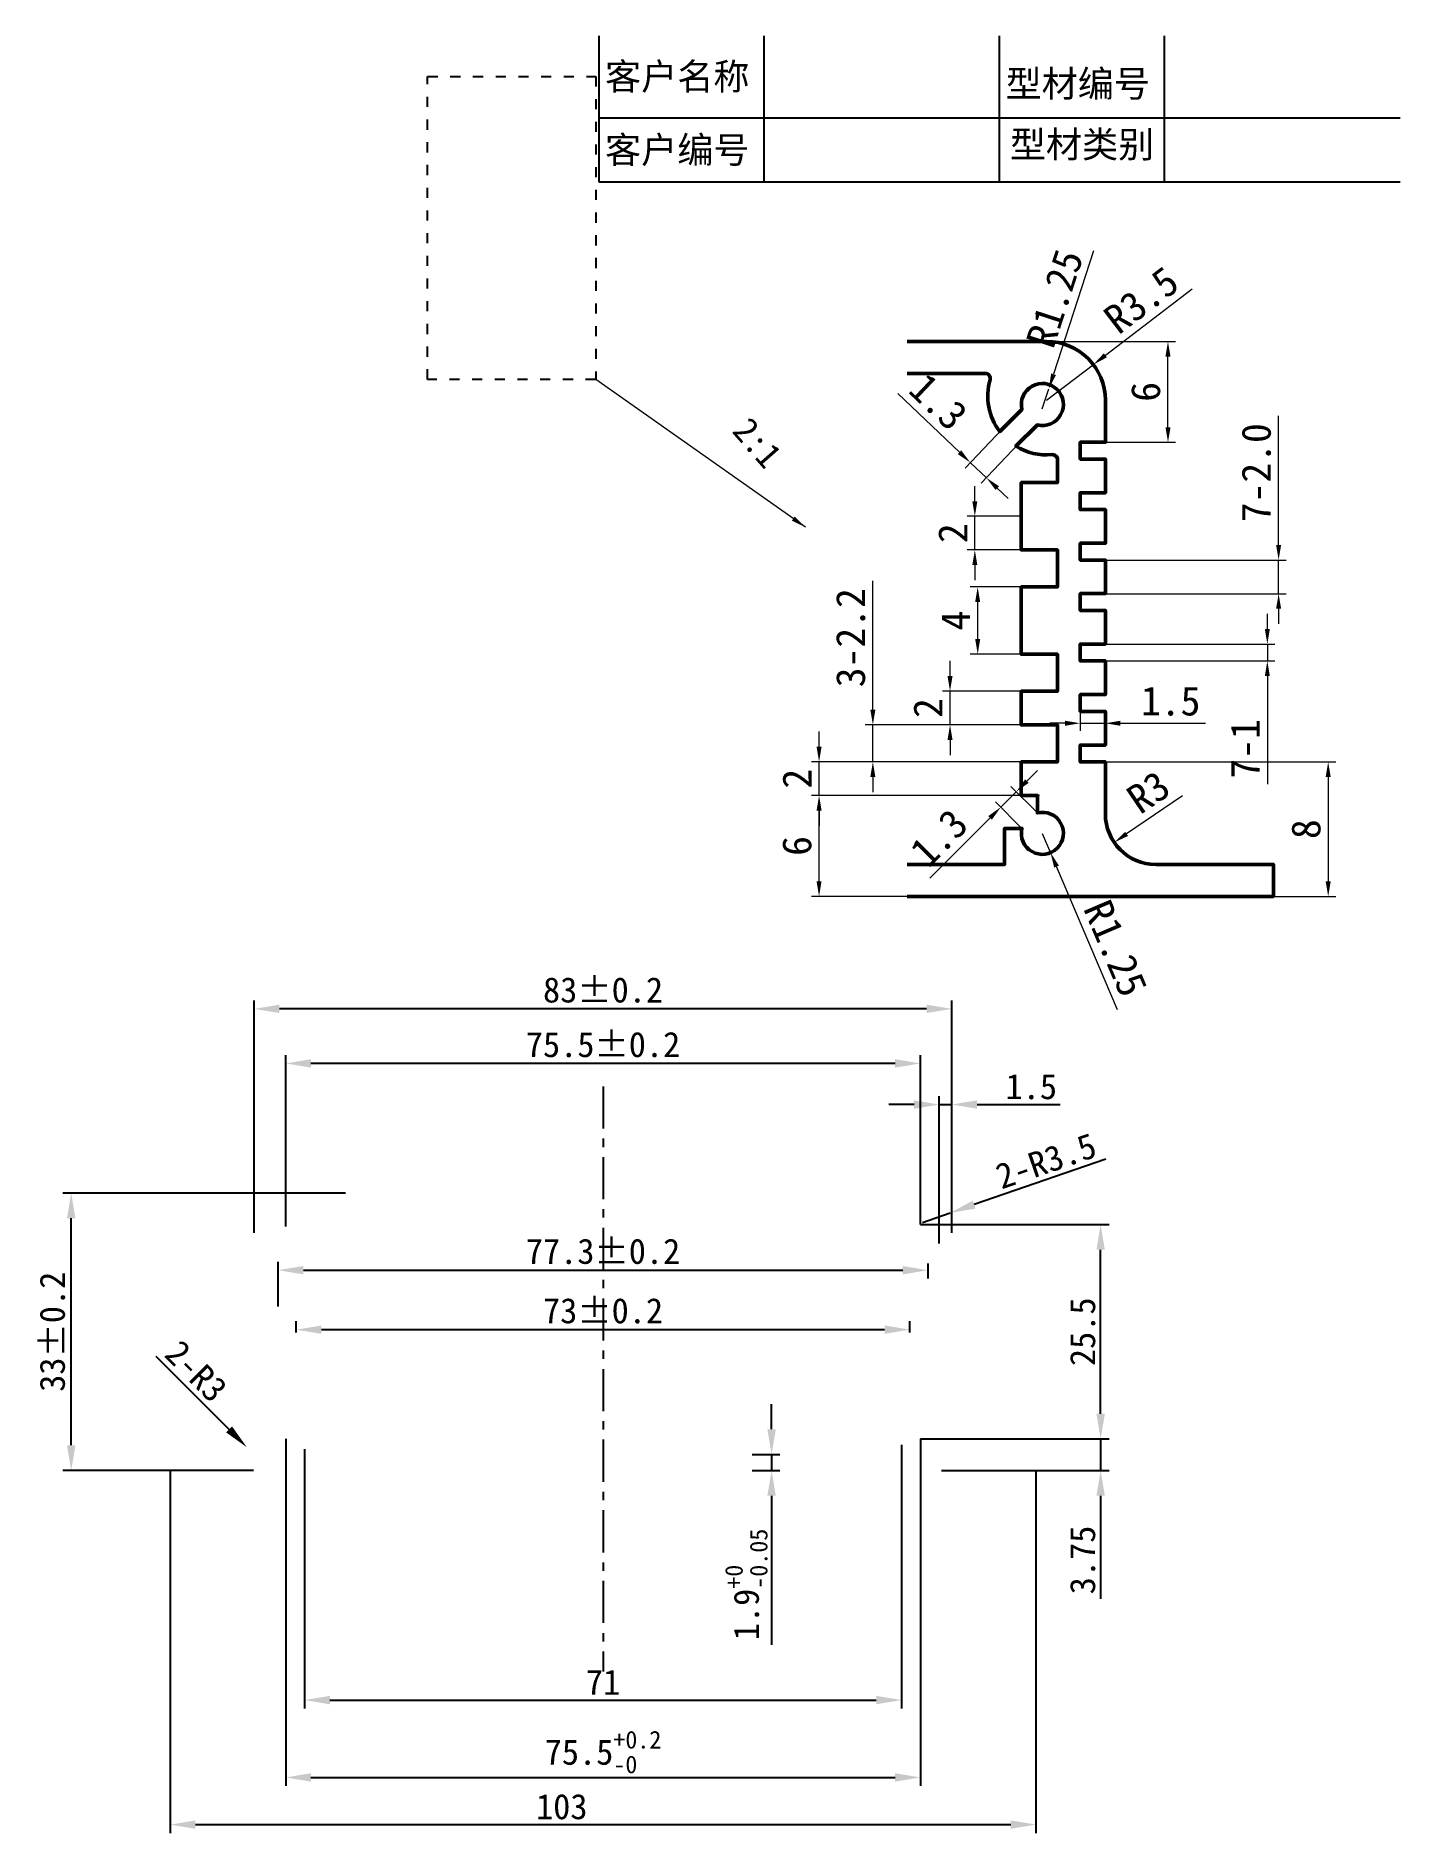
# Model space of a CAD drawing. Header units: millimetres. Extents: x 9762 to 9925, y -11066 to -10852.
import ezdxf

# ---------------------------------------------------------------- set-up
doc = ezdxf.new("R2010")
doc.units = ezdxf.units.MM
doc.linetypes.add('中心线(5-1)', pattern=[13.4, 5, -1.2, 1, -1.2, 5])
doc.linetypes.add('虚线(1.5-1.2)', pattern=[5.4, 1.2, -1.5, 1.2, -1.5])
doc.layers.get('0').update_dxf_attribs({"lineweight": 40})
doc.layers.add('文本', color=7, linetype='Continuous')
doc.styles.add('3', font='SimSun.ttf', dxfattribs={"height": 3})
doc.styles.get("Standard").update_dxf_attribs({"font": 'SimSun.ttf'})
doc.dimstyles.new('0.5', dxfattribs={"dimscale": 0.9, "dimtxt": 3.85, "dimasz": 2, "dimexe": 1, "dimexo": 0, "dimgap": 1, "dimtad": 1, "dimlfac": 0.5, "dimdsep": 46, "dimtxsty": 'Standard', "dimcen": 0, "dimazin": 2, "dimtfac": 1, "dimtmove": 0, "dimatfit": 3, "dimfxl": 0, "dimlwd": 15, "dimlwe": 15, "dimarcsym": 0})
doc.dimstyles.new('1', dxfattribs={"dimscale": 0, "dimtxt": 3.5, "dimasz": 3, "dimexe": 1, "dimexo": 0, "dimtad": 1, "dimdec": 3, "dimdsep": 46, "dimlunit": 6, "dimtxsty": '3', "dimcen": 2, "dimadec": 0, "dimazin": 0, "dimtfac": 1, "dimtdec": 3, "dimtmove": 0, "dimatfit": 3, "dimfxl": 0, "dimtolj": 1, "dimtzin": 0, "dimarcsym": 0})

# ---------------------------------------------------------------- blocks, each defined once
blk = doc.blocks.new('*D71')
at = {"color": 0, "lineweight": -2}
for p, q in [((9867.71, -10993.56), (9890.16, -10993.56)), ((9889.16, -11016.06), (9889.16, -10996.56)), ((9867.71, -11019.06), (9890.16, -11019.06))]:
    blk.add_line(p, q, dxfattribs=at)
at = {"color": 0}
for points in [[(9888.66, -10996.56), (9889.66, -10996.56), (9889.16, -10993.56)], [(9888.66, -11016.06), (9889.66, -11016.06), (9889.16, -11019.06)]]:
    blk.add_solid(points, dxfattribs=at)
at = {"layer": 'Defpoints', "color": 0}
for p in [(9867.71, -10993.56), (9889.16, -10993.56), (9867.71, -11019.06)]:
    blk.add_point(p, dxfattribs=at)
at = {"color": 0, "insert": (9887.03, -11006.31), "char_height": 3, "attachment_point": 5, "rotation": 90, "style": '3'}
blk.add_mtext('\\A1;25.5', dxfattribs=at)
blk = doc.blocks.new('*D90')
at = {"color": 0, "lineweight": 15}
for p, q in [((9872.37, -10901.72), (9865.02, -10894.75)), ((9878.2, -10898.19), (9873.05, -10903.61)), ((9880.09, -10899.98), (9874.94, -10905.4)), ((9875.56, -10904.75), (9873.67, -10902.96)), ((9876.86, -10905.99), (9878.17, -10907.23))]:
    blk.add_line(p, q, dxfattribs=at)
at = {"color": 0}
for points in [[(9872.57, -10901.5), (9872.16, -10901.94), (9873.67, -10902.96)], [(9877.07, -10905.77), (9876.66, -10906.21), (9875.56, -10904.75)]]:
    blk.add_solid(points, dxfattribs=at)
at = {"layer": 'Defpoints', "color": 0}
for p in [(9878.2, -10898.19), (9880.09, -10899.98), (9875.56, -10904.75)]:
    blk.add_point(p, dxfattribs=at)
at = {"color": 0, "lineweight": -3, "insert": (9869.86, -10895.71), "char_height": 3.465, "attachment_point": 5, "rotation": 316.4742}
blk.add_mtext('1.3', dxfattribs=at)
blk = doc.blocks.new('*D75')
at = {"color": 0, "lineweight": 15}
for p, q in [((9880.39, -10940.82), (9881.66, -10939.55)), ((9881.63, -10944.61), (9878.48, -10941.45)), ((9879.79, -10946.45), (9876.64, -10943.29)), ((9879.12, -10942.09), (9877.28, -10943.93)), ((9876, -10945.2), (9868.84, -10952.36))]:
    blk.add_line(p, q, dxfattribs=at)
at = {"color": 0}
for points in [[(9880.18, -10940.61), (9880.6, -10941.03), (9879.12, -10942.09)], [(9875.79, -10944.99), (9876.22, -10945.41), (9877.28, -10943.93)]]:
    blk.add_solid(points, dxfattribs=at)
at = {"layer": 'Defpoints', "color": 0}
for p in [(9879.12, -10942.09), (9881.63, -10944.61), (9879.79, -10946.45)]:
    blk.add_point(p, dxfattribs=at)
at = {"color": 0, "lineweight": -3, "insert": (9869.93, -10947.56), "char_height": 3.465, "attachment_point": 5, "rotation": 45}
blk.add_mtext('1.3', dxfattribs=at)
blk = doc.blocks.new('*D74')
at = {"color": 0, "lineweight": 15}
for p, q in [((9888.32, -10877.76), (9883.55, -10892.45)), ((9882.22, -10896.54), (9883, -10894.16))]:
    blk.add_line(p, q, dxfattribs=at)
at = {"color": 0}
blk.add_solid([(9883.27, -10892.35), (9883.84, -10892.54), (9883, -10894.16)], dxfattribs=at)
at = {"layer": 'Defpoints', "color": 0}
for p in [(9883, -10894.16), (9882.22, -10896.54)]:
    blk.add_point(p, dxfattribs=at)
at = {"color": 0, "lineweight": -3, "insert": (9883.71, -10883.44), "char_height": 3.465, "attachment_point": 5, "rotation": 72.0156}
blk.add_mtext('R1.25', dxfattribs=at)
blk = doc.blocks.new('*D73')
at = {"color": 0, "lineweight": 15}
for p, q in [((9882.22, -10947.04), (9883.2, -10949.34)), ((9891.17, -10968.01), (9883.91, -10950.99))]:
    blk.add_line(p, q, dxfattribs=at)
at = {"color": 0}
blk.add_solid([(9884.19, -10950.87), (9883.63, -10951.11), (9883.2, -10949.34)], dxfattribs=at)
at = {"layer": 'Defpoints', "color": 0}
for p in [(9882.22, -10947.04), (9883.2, -10949.34)]:
    blk.add_point(p, dxfattribs=at)
at = {"color": 0, "lineweight": -3, "insert": (9890.92, -10960.71), "char_height": 3.465, "attachment_point": 5, "rotation": 293.1016}
blk.add_mtext('R1.25', dxfattribs=at)
blk = doc.blocks.new('*D72')
at = {"color": 0, "lineweight": 15}
for p, q in [((9889.72, -10938.54), (9917.13, -10938.54)), ((9916.23, -10940.34), (9916.23, -10952.74)), ((9909.72, -10954.54), (9917.13, -10954.54))]:
    blk.add_line(p, q, dxfattribs=at)
at = {"color": 0}
for points in [[(9915.93, -10940.34), (9916.53, -10940.34), (9916.23, -10938.54)], [(9915.93, -10952.74), (9916.53, -10952.74), (9916.23, -10954.54)]]:
    blk.add_solid(points, dxfattribs=at)
at = {"layer": 'Defpoints', "color": 0}
for p in [(9889.72, -10938.54), (9909.72, -10954.54), (9916.23, -10954.54)]:
    blk.add_point(p, dxfattribs=at)
at = {"color": 0, "lineweight": -3, "insert": (9913.6, -10946.54), "char_height": 3.46, "attachment_point": 5, "rotation": 90}
blk.add_mtext('8', dxfattribs=at)
blk = doc.blocks.new('*D70')
at = {"layer": 'Defpoints', "color": 0}
for p in [(9766.69, -10989.81), (9799.32, -10989.81), (9788.37, -11022.81)]:
    blk.add_point(p, dxfattribs=at)
at = {"layer": '文本', "color": 0, "lineweight": -2}
for p, q in [((9799.32, -10989.81), (9765.69, -10989.81)), ((9766.69, -11019.81), (9766.69, -10992.81)), ((9788.37, -11022.81), (9765.69, -11022.81))]:
    blk.add_line(p, q, dxfattribs=at)
at = {"layer": '文本', "color": 0}
for points in [[(9766.19, -10992.81), (9767.19, -10992.81), (9766.69, -10989.81)], [(9766.19, -11019.81), (9767.19, -11019.81), (9766.69, -11022.81)]]:
    blk.add_solid(points, dxfattribs=at)
at = {"layer": '文本', "color": 0, "lineweight": -3, "insert": (9764.46, -11006.31), "char_height": 3, "attachment_point": 5, "rotation": 90, "style": '3'}
blk.add_mtext('\\A1;33%%p0.2', dxfattribs=at)
blk = doc.blocks.new('*D69')
at = {"layer": 'Defpoints', "color": 0}
for p in [(9889.72, -10914.54), (9910.33, -10914.54), (9889.72, -10918.54)]:
    blk.add_point(p, dxfattribs=at)
at = {"layer": '文本', "color": 0, "lineweight": 15}
for p, q in [((9910.33, -10912.74), (9910.33, -10897.38)), ((9889.72, -10914.54), (9911.23, -10914.54)), ((9910.33, -10918.54), (9910.33, -10914.54)), ((9889.72, -10918.54), (9911.23, -10918.54)), ((9910.33, -10920.34), (9910.33, -10922.14))]:
    blk.add_line(p, q, dxfattribs=at)
at = {"layer": '文本', "color": 0}
for points in [[(9910.03, -10912.74), (9910.63, -10912.74), (9910.33, -10914.54)], [(9910.03, -10920.34), (9910.63, -10920.34), (9910.33, -10918.54)]]:
    blk.add_solid(points, dxfattribs=at)
at = {"layer": '文本', "color": 0, "lineweight": -3, "insert": (9907.69, -10904.16), "char_height": 3.465, "attachment_point": 5, "rotation": 90}
blk.add_mtext('7-2.0', dxfattribs=at)
blk = doc.blocks.new('*D68')
at = {"layer": 'Defpoints', "color": 0}
for p in [(9889.72, -10924.54), (9908.99, -10924.54), (9889.72, -10926.54)]:
    blk.add_point(p, dxfattribs=at)
at = {"layer": '文本', "color": 0, "lineweight": 15}
for p, q in [((9908.99, -10922.74), (9908.99, -10920.94)), ((9889.72, -10924.54), (9909.89, -10924.54)), ((9908.99, -10924.54), (9908.99, -10926.54)), ((9889.72, -10926.54), (9909.89, -10926.54)), ((9908.99, -10928.34), (9908.99, -10941.2))]:
    blk.add_line(p, q, dxfattribs=at)
at = {"layer": '文本', "color": 0}
for points in [[(9908.69, -10922.74), (9909.29, -10922.74), (9908.99, -10924.54)], [(9908.69, -10928.34), (9909.29, -10928.34), (9908.99, -10926.54)]]:
    blk.add_solid(points, dxfattribs=at)
at = {"layer": '文本', "color": 0, "lineweight": -3, "insert": (9906.36, -10937), "char_height": 3.465, "attachment_point": 5, "rotation": 90}
blk.add_mtext('7-1', dxfattribs=at)
blk = doc.blocks.new('*D67')
at = {"layer": 'Defpoints', "color": 0}
for p in [(9874.19, -10909.34), (9879.72, -10909.34), (9879.72, -10913.34)]:
    blk.add_point(p, dxfattribs=at)
at = {"layer": '文本', "color": 0, "lineweight": 15}
for p, q in [((9874.19, -10907.54), (9874.19, -10905.74)), ((9879.72, -10909.34), (9873.29, -10909.34)), ((9874.19, -10913.34), (9874.19, -10909.34)), ((9879.72, -10913.34), (9873.29, -10913.34)), ((9874.19, -10915.14), (9874.19, -10916.94))]:
    blk.add_line(p, q, dxfattribs=at)
at = {"layer": '文本', "color": 0}
for points in [[(9873.89, -10907.54), (9874.49, -10907.54), (9874.19, -10909.34)], [(9873.89, -10915.14), (9874.49, -10915.14), (9874.19, -10913.34)]]:
    blk.add_solid(points, dxfattribs=at)
at = {"layer": '文本', "color": 0, "lineweight": -3, "insert": (9871.56, -10911.34), "char_height": 3.46, "attachment_point": 5, "rotation": 90}
blk.add_mtext('2', dxfattribs=at)
blk = doc.blocks.new('*D66')
at = {"layer": 'Defpoints', "color": 0}
for p in [(9874.53, -10917.74), (9879.72, -10917.74), (9879.72, -10925.74)]:
    blk.add_point(p, dxfattribs=at)
at = {"layer": '文本', "color": 0, "lineweight": 15}
for p, q in [((9879.72, -10917.74), (9873.63, -10917.74)), ((9874.53, -10923.94), (9874.53, -10919.54)), ((9879.72, -10925.74), (9873.63, -10925.74))]:
    blk.add_line(p, q, dxfattribs=at)
at = {"layer": '文本', "color": 0}
for points in [[(9874.23, -10919.54), (9874.83, -10919.54), (9874.53, -10917.74)], [(9874.23, -10923.94), (9874.83, -10923.94), (9874.53, -10925.74)]]:
    blk.add_solid(points, dxfattribs=at)
at = {"layer": '文本', "color": 0, "lineweight": -3, "insert": (9871.9, -10921.74), "char_height": 3.46, "attachment_point": 5, "rotation": 90}
blk.add_mtext('4', dxfattribs=at)
blk = doc.blocks.new('*D65')
at = {"layer": 'Defpoints', "color": 0}
for p in [(9871.24, -10930.14), (9879.72, -10930.14), (9875.37, -10934.14)]:
    blk.add_point(p, dxfattribs=at)
at = {"layer": '文本', "color": 0, "lineweight": 15}
for p, q in [((9871.24, -10928.34), (9871.24, -10926.54)), ((9879.72, -10930.14), (9870.34, -10930.14)), ((9871.24, -10934.14), (9871.24, -10930.14)), ((9875.37, -10934.14), (9870.34, -10934.14)), ((9871.24, -10935.94), (9871.24, -10937.74))]:
    blk.add_line(p, q, dxfattribs=at)
at = {"layer": '文本', "color": 0}
for points in [[(9870.94, -10928.34), (9871.54, -10928.34), (9871.24, -10930.14)], [(9870.94, -10935.94), (9871.54, -10935.94), (9871.24, -10934.14)]]:
    blk.add_solid(points, dxfattribs=at)
at = {"layer": '文本', "color": 0, "lineweight": -3, "insert": (9868.61, -10932.14), "char_height": 3.46, "attachment_point": 5, "rotation": 90}
blk.add_mtext('2', dxfattribs=at)
blk = doc.blocks.new('*D64')
at = {"layer": 'Defpoints', "color": 0}
for p in [(9862.06, -10934.14), (9879.72, -10934.14), (9873.25, -10938.54)]:
    blk.add_point(p, dxfattribs=at)
at = {"layer": '文本', "color": 0, "lineweight": 15}
for p, q in [((9862.06, -10932.34), (9862.06, -10917.01)), ((9879.72, -10934.14), (9861.16, -10934.14)), ((9862.06, -10938.54), (9862.06, -10934.14)), ((9873.25, -10938.54), (9861.16, -10938.54)), ((9862.06, -10940.34), (9862.06, -10942.14))]:
    blk.add_line(p, q, dxfattribs=at)
at = {"layer": '文本', "color": 0}
for points in [[(9861.76, -10932.34), (9862.36, -10932.34), (9862.06, -10934.14)], [(9861.76, -10940.34), (9862.36, -10940.34), (9862.06, -10938.54)]]:
    blk.add_solid(points, dxfattribs=at)
at = {"layer": '文本', "color": 0, "lineweight": -3, "insert": (9859.43, -10923.78), "char_height": 3.465, "attachment_point": 5, "rotation": 90}
blk.add_mtext('3-2.2', dxfattribs=at)
blk = doc.blocks.new('*D63')
at = {"layer": 'Defpoints', "color": 0}
for p in [(9855.66, -10938.54), (9881.06, -10938.54), (9881.06, -10942.54)]:
    blk.add_point(p, dxfattribs=at)
at = {"layer": '文本', "color": 0, "lineweight": 15}
for p, q in [((9855.66, -10936.74), (9855.66, -10934.94)), ((9881.06, -10938.54), (9854.76, -10938.54)), ((9855.66, -10942.54), (9855.66, -10938.54)), ((9881.06, -10942.54), (9854.76, -10942.54)), ((9855.66, -10944.34), (9855.66, -10946.14))]:
    blk.add_line(p, q, dxfattribs=at)
at = {"layer": '文本', "color": 0}
for points in [[(9855.36, -10936.74), (9855.96, -10936.74), (9855.66, -10938.54)], [(9855.36, -10944.34), (9855.96, -10944.34), (9855.66, -10942.54)]]:
    blk.add_solid(points, dxfattribs=at)
at = {"layer": '文本', "color": 0, "lineweight": -3, "insert": (9853.03, -10940.54), "char_height": 3.46, "attachment_point": 5, "rotation": 90}
blk.add_mtext('2', dxfattribs=at)
blk = doc.blocks.new('*D62')
at = {"layer": 'Defpoints', "color": 0}
for p in [(9855.66, -10942.54), (9881.87, -10942.54), (9880.25, -10954.54)]:
    blk.add_point(p, dxfattribs=at)
at = {"layer": '文本', "color": 0, "lineweight": 15}
for p, q in [((9881.87, -10942.54), (9854.76, -10942.54)), ((9855.66, -10952.74), (9855.66, -10944.34)), ((9880.25, -10954.54), (9854.76, -10954.54))]:
    blk.add_line(p, q, dxfattribs=at)
at = {"layer": '文本', "color": 0}
for points in [[(9855.36, -10944.34), (9855.96, -10944.34), (9855.66, -10942.54)], [(9855.36, -10952.74), (9855.96, -10952.74), (9855.66, -10954.54)]]:
    blk.add_solid(points, dxfattribs=at)
at = {"layer": '文本', "color": 0, "lineweight": -3, "insert": (9853.03, -10948.54), "char_height": 3.46, "attachment_point": 5, "rotation": 90}
blk.add_mtext('6', dxfattribs=at)
blk = doc.blocks.new('*D61')
at = {"layer": 'Defpoints', "color": 0}
for p in [(9895.72, -10944.74), (9890.77, -10948.12)]:
    blk.add_point(p, dxfattribs=at)
at = {"layer": '文本', "color": 0, "lineweight": 15}
blk.add_line((9898.9, -10942.57), (9892.25, -10947.1), dxfattribs=at)
at = {"layer": '文本', "color": 0}
blk.add_solid([(9892.08, -10946.86), (9892.42, -10947.35), (9890.77, -10948.12)], dxfattribs=at)
at = {"layer": '文本', "color": 0, "lineweight": -3, "insert": (9894.84, -10942.15), "char_height": 3.465, "attachment_point": 5, "rotation": 34.2857}
blk.add_mtext('R3', dxfattribs=at)
blk = doc.blocks.new('*D60')
at = {"layer": 'Defpoints', "color": 0}
for p in [(9794.46, -11020.27), (9865.46, -11019.76), (9865.46, -11050.11)]:
    blk.add_point(p, dxfattribs=at)
at = {"layer": '文本', "color": 0, "lineweight": -2}
for p, q in [((9794.46, -11020.27), (9794.46, -11051.11)), ((9865.46, -11019.76), (9865.46, -11051.11)), ((9797.46, -11050.11), (9862.46, -11050.11))]:
    blk.add_line(p, q, dxfattribs=at)
at = {"layer": '文本', "color": 0}
for points in [[(9797.46, -11049.61), (9797.46, -11050.61), (9794.46, -11050.11)], [(9862.46, -11049.61), (9862.46, -11050.61), (9865.46, -11050.11)]]:
    blk.add_solid(points, dxfattribs=at)
at = {"layer": '文本', "color": 0, "lineweight": -3, "insert": (9829.96, -11047.98), "char_height": 3, "attachment_point": 5, "style": '3'}
blk.add_mtext('\\A1;71', dxfattribs=at)
blk = doc.blocks.new('*D89')
at = {"layer": 'Defpoints', "color": 0}
for p in [(9788.46, -10967.91), (9871.46, -10984.59), (9788.46, -10994.56)]:
    blk.add_point(p, dxfattribs=at)
at = {"layer": '文本', "color": 0, "lineweight": -2}
for p, q in [((9788.46, -10994.56), (9788.46, -10966.91)), ((9871.46, -10984.59), (9871.46, -10966.91)), ((9868.46, -10967.91), (9791.46, -10967.91))]:
    blk.add_line(p, q, dxfattribs=at)
at = {"layer": '文本', "color": 0}
for points in [[(9791.46, -10967.41), (9791.46, -10968.41), (9788.46, -10967.91)], [(9868.46, -10967.41), (9868.46, -10968.41), (9871.46, -10967.91)]]:
    blk.add_solid(points, dxfattribs=at)
at = {"layer": '文本', "color": 0, "lineweight": -3, "insert": (9829.96, -10965.68), "char_height": 3, "attachment_point": 5, "style": '3'}
blk.add_mtext('\\A1;83%%p0.2', dxfattribs=at)
blk = doc.blocks.new('*D88')
at = {"layer": 'Defpoints', "color": 0}
for p in [(9886.72, -10930.54), (9889.72, -10932.6), (9889.72, -10933.95)]:
    blk.add_point(p, dxfattribs=at)
at = {"layer": '文本', "color": 0, "lineweight": 15}
for p, q in [((9886.72, -10930.54), (9886.72, -10934.85)), ((9889.72, -10932.6), (9889.72, -10934.85)), ((9884.92, -10933.95), (9883.12, -10933.95)), ((9886.72, -10933.95), (9889.72, -10933.95)), ((9891.52, -10933.95), (9901.65, -10933.95))]:
    blk.add_line(p, q, dxfattribs=at)
at = {"layer": '文本', "color": 0}
for points in [[(9884.92, -10933.65), (9884.92, -10934.25), (9886.72, -10933.95)], [(9891.52, -10933.65), (9891.52, -10934.25), (9889.72, -10933.95)]]:
    blk.add_solid(points, dxfattribs=at)
at = {"layer": '文本', "color": 0, "lineweight": -3, "insert": (9897.49, -10931.32), "char_height": 3.465, "attachment_point": 5}
blk.add_mtext('1.5', dxfattribs=at)
blk = doc.blocks.new('*D87')
at = {"layer": 'Defpoints', "color": 0}
for p in [(9879.11, -10888.54), (9897.17, -10888.54), (9888.22, -10900.54)]:
    blk.add_point(p, dxfattribs=at)
at = {"layer": '文本', "color": 0, "lineweight": 15}
for p, q in [((9879.11, -10888.54), (9898.07, -10888.54)), ((9897.17, -10898.74), (9897.17, -10890.34)), ((9888.22, -10900.54), (9898.07, -10900.54))]:
    blk.add_line(p, q, dxfattribs=at)
at = {"layer": '文本', "color": 0}
for points in [[(9896.87, -10890.34), (9897.47, -10890.34), (9897.17, -10888.54)], [(9896.87, -10898.74), (9897.47, -10898.74), (9897.17, -10900.54)]]:
    blk.add_solid(points, dxfattribs=at)
at = {"layer": '文本', "color": 0, "lineweight": -3, "insert": (9894.53, -10894.54), "char_height": 3.46, "attachment_point": 5, "rotation": 90}
blk.add_mtext('6', dxfattribs=at)
blk = doc.blocks.new('*D86')
at = {"layer": 'Defpoints', "color": 0}
for p in [(9888.29, -10891.29), (9882.72, -10895.54)]:
    blk.add_point(p, dxfattribs=at)
at = {"layer": '文本', "color": 0, "lineweight": 15}
for p, q in [((9900.04, -10882.34), (9889.72, -10890.2)), ((9882.72, -10895.54), (9888.29, -10891.29))]:
    blk.add_line(p, q, dxfattribs=at)
at = {"layer": '文本', "color": 0}
blk.add_solid([(9889.54, -10889.96), (9889.9, -10890.44), (9888.29, -10891.29)], dxfattribs=at)
at = {"layer": '文本', "color": 0, "lineweight": -3, "insert": (9894, -10883.63), "char_height": 3.465, "attachment_point": 5, "rotation": 37.3118}
blk.add_mtext('R3.5', dxfattribs=at)
blk = doc.blocks.new('*D85')
at = {"layer": 'Defpoints', "color": 0}
for p in [(9785.46, -11017.91), (9787.58, -11020.04)]:
    blk.add_point(p, dxfattribs=at)
at = {"layer": '文本', "color": 0, "lineweight": -2}
blk.add_line((9776.76, -11009.22), (9785.46, -11017.91), dxfattribs=at)
at = {"layer": '文本', "color": 0}
blk.add_solid([(9785.82, -11017.56), (9785.11, -11018.27), (9787.58, -11020.04)], dxfattribs=at)
at = {"layer": '文本', "color": 0, "lineweight": -3, "insert": (9781.56, -11011), "char_height": 3, "attachment_point": 5, "rotation": 315, "style": '3'}
blk.add_mtext('\\A1;2-R3', dxfattribs=at)
blk = doc.blocks.new('*D84')
at = {"layer": 'Defpoints', "color": 0}
for p in [(9792.21, -11019.06), (9867.71, -11019.06), (9867.71, -11059.31)]:
    blk.add_point(p, dxfattribs=at)
at = {"layer": '文本', "color": 0, "lineweight": -2}
for p, q in [((9792.21, -11019.06), (9792.21, -11060.31)), ((9867.71, -11019.06), (9867.71, -11060.31)), ((9795.21, -11059.31), (9864.71, -11059.31))]:
    blk.add_line(p, q, dxfattribs=at)
at = {"layer": '文本', "color": 0}
for points in [[(9795.21, -11058.81), (9795.21, -11059.81), (9792.21, -11059.31)], [(9864.71, -11058.81), (9864.71, -11059.81), (9867.71, -11059.31)]]:
    blk.add_solid(points, dxfattribs=at)
at = {"layer": '文本', "color": 0, "lineweight": -3, "insert": (9829.96, -11056.29), "char_height": 3, "attachment_point": 5, "style": '3'}
blk.add_mtext('\\A1;\\A1;75.5{\\H0.7x;\\S+0.2^ -0;}', dxfattribs=at)
blk = doc.blocks.new('*D83')
at = {"layer": 'Defpoints', "color": 0}
for p in [(9871.27, -10992.17), (9867.96, -10993.31)]:
    blk.add_point(p, dxfattribs=at)
at = {"layer": '文本', "color": 0, "lineweight": -2}
for p, q in [((9889.77, -10985.79), (9874.11, -10991.19)), ((9867.96, -10993.31), (9871.27, -10992.17))]:
    blk.add_line(p, q, dxfattribs=at)
at = {"layer": '文本', "color": 0}
blk.add_solid([(9873.94, -10990.72), (9874.27, -10991.67), (9871.27, -10992.17)], dxfattribs=at)
at = {"layer": '文本', "color": 0, "lineweight": -3, "insert": (9882.66, -10986), "char_height": 3, "attachment_point": 5, "rotation": 19.0299, "style": '3'}
blk.add_mtext('\\A1;2-R3.5', dxfattribs=at)
blk = doc.blocks.new('*D82')
at = {"layer": 'Defpoints', "color": 0}
for p in [(9871.46, -10979.29), (9871.46, -10994.56), (9869.96, -10995.81)]:
    blk.add_point(p, dxfattribs=at)
at = {"layer": '文本', "color": 0, "lineweight": -2}
for p, q in [((9866.96, -10979.29), (9863.96, -10979.29)), ((9869.96, -10995.81), (9869.96, -10978.29)), ((9869.96, -10979.29), (9871.46, -10979.29)), ((9871.46, -10994.56), (9871.46, -10978.29)), ((9874.46, -10979.29), (9884.36, -10979.29))]:
    blk.add_line(p, q, dxfattribs=at)
at = {"layer": '文本', "color": 0}
for points in [[(9866.96, -10978.79), (9866.96, -10979.79), (9869.96, -10979.29)], [(9874.46, -10978.79), (9874.46, -10979.79), (9871.46, -10979.29)]]:
    blk.add_solid(points, dxfattribs=at)
at = {"layer": '文本', "color": 0, "lineweight": -3, "insert": (9880.91, -10977.17), "char_height": 3, "attachment_point": 5, "style": '3'}
blk.add_mtext('\\A1;1.5', dxfattribs=at)
blk = doc.blocks.new('*D81')
at = {"layer": 'Defpoints', "color": 0}
for p in [(9868.61, -10998.21), (9868.61, -10998.99), (9791.31, -11003.31)]:
    blk.add_point(p, dxfattribs=at)
at = {"layer": '文本', "color": 0, "lineweight": -2}
for p, q in [((9791.31, -11003.31), (9791.31, -10997.99)), ((9794.31, -10998.99), (9865.61, -10998.99)), ((9868.61, -10998.21), (9868.61, -10999.99))]:
    blk.add_line(p, q, dxfattribs=at)
at = {"layer": '文本', "color": 0}
for points in [[(9794.31, -10998.49), (9794.31, -10999.49), (9791.31, -10998.99)], [(9865.61, -10998.49), (9865.61, -10999.49), (9868.61, -10998.99)]]:
    blk.add_solid(points, dxfattribs=at)
at = {"layer": '文本', "color": 0, "lineweight": -3, "insert": (9829.96, -10996.76), "char_height": 3, "attachment_point": 5, "style": '3'}
blk.add_mtext('\\A1;77.3%%p0.2', dxfattribs=at)
blk = doc.blocks.new('*D80')
at = {"layer": 'Defpoints', "color": 0}
for p in [(9847.71, -11020.91), (9847.71, -11022.81), (9850.01, -11022.81)]:
    blk.add_point(p, dxfattribs=at)
at = {"layer": '文本', "color": 0, "lineweight": -2}
for p, q in [((9850.01, -11017.91), (9850.01, -11014.91)), ((9847.71, -11020.91), (9851.01, -11020.91)), ((9850.01, -11020.91), (9850.01, -11022.81)), ((9847.71, -11022.81), (9851.01, -11022.81)), ((9850.01, -11025.81), (9850.01, -11043.53))]:
    blk.add_line(p, q, dxfattribs=at)
at = {"layer": '文本', "color": 0}
for points in [[(9849.51, -11017.91), (9850.51, -11017.91), (9850.01, -11020.91)], [(9849.51, -11025.81), (9850.51, -11025.81), (9850.01, -11022.81)]]:
    blk.add_solid(points, dxfattribs=at)
at = {"layer": '文本', "color": 0, "lineweight": -3, "insert": (9847, -11036.36), "char_height": 3, "attachment_point": 5, "rotation": 90, "style": '3'}
blk.add_mtext('\\A1;\\A1;1.9{\\H0.7x;\\S+0^ -0.05;}', dxfattribs=at)
blk = doc.blocks.new('*D79')
at = {"layer": 'Defpoints', "color": 0}
for p in [(9867.71, -11019.06), (9870.24, -11022.81), (9889.16, -11022.81)]:
    blk.add_point(p, dxfattribs=at)
at = {"layer": '文本', "color": 0, "lineweight": -2}
for p, q in [((9889.16, -11016.06), (9889.16, -11013.06)), ((9867.71, -11019.06), (9890.16, -11019.06)), ((9889.16, -11019.06), (9889.16, -11022.81)), ((9870.24, -11022.81), (9890.16, -11022.81)), ((9889.16, -11025.81), (9889.16, -11038.08))]:
    blk.add_line(p, q, dxfattribs=at)
at = {"layer": '文本', "color": 0}
for points in [[(9888.66, -11016.06), (9889.66, -11016.06), (9889.16, -11019.06)], [(9888.66, -11025.81), (9889.66, -11025.81), (9889.16, -11022.81)]]:
    blk.add_solid(points, dxfattribs=at)
at = {"layer": '文本', "color": 0, "lineweight": -3, "insert": (9887.03, -11033.45), "char_height": 3, "attachment_point": 5, "rotation": 90, "style": '3'}
blk.add_mtext('\\A1;3.75', dxfattribs=at)
blk = doc.blocks.new('*D78')
at = {"layer": 'Defpoints', "color": 0}
for p in [(9792.21, -10974.4), (9792.21, -10993.81), (9867.71, -10993.56)]:
    blk.add_point(p, dxfattribs=at)
at = {"layer": '文本', "color": 0, "lineweight": -2}
for p, q in [((9792.21, -10993.81), (9792.21, -10973.4)), ((9867.71, -10993.56), (9867.71, -10973.4)), ((9864.71, -10974.4), (9795.21, -10974.4))]:
    blk.add_line(p, q, dxfattribs=at)
at = {"layer": '文本', "color": 0}
for points in [[(9795.21, -10973.9), (9795.21, -10974.9), (9792.21, -10974.4)], [(9864.71, -10973.9), (9864.71, -10974.9), (9867.71, -10974.4)]]:
    blk.add_solid(points, dxfattribs=at)
at = {"layer": '文本', "color": 0, "lineweight": -3, "insert": (9829.96, -10972.17), "char_height": 3, "attachment_point": 5, "style": '3'}
blk.add_mtext('\\A1;75.5%%p0.2', dxfattribs=at)
blk = doc.blocks.new('*D77')
at = {"layer": 'Defpoints', "color": 0}
for p in [(9793.46, -11006.41), (9866.46, -11006.06), (9866.46, -11006.41)]:
    blk.add_point(p, dxfattribs=at)
at = {"layer": '文本', "color": 0, "lineweight": -2}
for p, q in [((9793.46, -11006.41), (9793.46, -11005.06)), ((9866.46, -11006.41), (9866.46, -11005.06)), ((9796.46, -11006.06), (9863.46, -11006.06))]:
    blk.add_line(p, q, dxfattribs=at)
at = {"layer": '文本', "color": 0}
for points in [[(9796.46, -11005.56), (9796.46, -11006.56), (9793.46, -11006.06)], [(9863.46, -11005.56), (9863.46, -11006.56), (9866.46, -11006.06)]]:
    blk.add_solid(points, dxfattribs=at)
at = {"layer": '文本', "color": 0, "lineweight": -3, "insert": (9829.96, -11003.83), "char_height": 3, "attachment_point": 5, "style": '3'}
blk.add_mtext('\\A1;73%%p0.2', dxfattribs=at)
blk = doc.blocks.new('*D76')
at = {"layer": 'Defpoints', "color": 0}
for p in [(9778.46, -11022.81), (9881.46, -11022.81), (9881.46, -11064.92)]:
    blk.add_point(p, dxfattribs=at)
at = {"layer": '文本', "color": 0, "lineweight": -2}
for p, q in [((9778.46, -11022.81), (9778.46, -11065.92)), ((9881.46, -11022.81), (9881.46, -11065.92)), ((9781.46, -11064.92), (9878.46, -11064.92))]:
    blk.add_line(p, q, dxfattribs=at)
at = {"layer": '文本', "color": 0}
for points in [[(9781.46, -11064.42), (9781.46, -11065.42), (9778.46, -11064.92)], [(9878.46, -11064.42), (9878.46, -11065.42), (9881.46, -11064.92)]]:
    blk.add_solid(points, dxfattribs=at)
at = {"layer": '文本', "color": 0, "lineweight": -3, "insert": (9825.05, -11062.8), "char_height": 3, "attachment_point": 5, "style": '3'}
blk.add_mtext('\\A1;103', dxfattribs=at)

msp = doc.modelspace()

# ---------------------------------------------------------------- linework, layer by layer
at = {"lineweight": 50}
msp.add_line((9866.1608, -10892.3371), (9875.4193, -10892.3371), dxfattribs=at)
at = {"color": 0, "lineweight": -3}
msp.add_line((9889.7234, -10945.2371), (9889.7234, -10943.6371), dxfattribs=at)
at = {"color": 0, "lineweight": 50}
msp.add_lwpolyline([(9866.1608, -10954.5371), (9909.7234, -10954.5371), (9909.7234, -10950.7371), (9895.7234, -10950.7371, -0.41421356), (9889.7234, -10944.7371), (9889.7234, -10938.5371), (9886.7234, -10938.5371), (9886.7234, -10936.5371), (9889.7234, -10936.5371), (9889.7234, -10935.3371), (9889.7234, -10932.5371), (9886.7234, -10932.5371), (9886.7234, -10930.5371), (9889.7234, -10930.5371), (9889.7234, -10929.5371), (9889.7234, -10926.5371), (9886.7234, -10926.5371), (9886.7234, -10924.5371), (9889.7234, -10924.5371), (9889.7234, -10923.7371), (9889.7234, -10920.5371), (9886.7234, -10920.5371), (9886.7234, -10918.5371), (9889.7234, -10918.5371), (9889.7234, -10917.9371), (9889.7234, -10914.5371), (9886.7234, -10914.5371), (9886.7234, -10912.5371), (9889.7234, -10912.5371), (9889.7234, -10912.1371), (9889.7234, -10908.5371), (9886.7234, -10908.5371), (9886.7234, -10906.5371), (9889.7234, -10906.5371), (9889.7234, -10906.3371), (9889.7234, -10902.5371), (9886.7234, -10902.5371), (9886.7234, -10900.5371), (9889.7234, -10900.5371), (9889.7234, -10895.5371, 0.41421356), (9882.7234, -10888.5371), (9866.1608, -10888.5371)], format="xyb", dxfattribs=at)
at = {"lineweight": 50}
for points in [[(9866.1608, -10954.5371), (9909.7234, -10954.5371), (9909.7234, -10950.7371), (9895.7234, -10950.7371, -0.41421356), (9889.7234, -10944.7371), (9889.7234, -10938.5371), (9886.7234, -10938.5371), (9886.7234, -10936.5371), (9889.7234, -10936.5371), (9889.7234, -10935.3371), (9889.7234, -10932.5371), (9886.7234, -10932.5371), (9886.7234, -10930.5371), (9889.7234, -10930.5371), (9889.7234, -10929.5371), (9889.7234, -10926.5371), (9886.7234, -10926.5371), (9886.7234, -10924.5371), (9889.7234, -10924.5371), (9889.7234, -10923.7371), (9889.7234, -10920.5371), (9886.7234, -10920.5371), (9886.7234, -10918.5371), (9889.7234, -10918.5371), (9889.7234, -10917.9371), (9889.7234, -10914.5371), (9886.7234, -10914.5371), (9886.7234, -10912.5371), (9889.7234, -10912.5371), (9889.7234, -10912.1371), (9889.7234, -10908.5371), (9886.7234, -10908.5371), (9886.7234, -10906.5371), (9889.7234, -10906.5371), (9889.7234, -10906.3371), (9889.7234, -10902.5371), (9886.7234, -10902.5371), (9886.7234, -10900.5371), (9889.7234, -10900.5371), (9889.7234, -10895.5371, 0.41421356), (9882.7234, -10888.5371), (9866.1608, -10888.5371)], [(9875.996, -10893.1029, 0.23671192), (9877.1499, -10899.2722), (9879.7942, -10896.6278, -3.56570435), (9881.6327, -10898.4663), (9879.083, -10901.016, 0.16116356), (9883.3682, -10902.0074, -0.44149426), (9884.0234, -10902.6048), (9884.0234, -10905.3371), (9879.7234, -10905.3371), (9879.7234, -10913.3371), (9884.0234, -10913.3371), (9884.0234, -10917.7371), (9879.7234, -10917.7371), (9879.7234, -10925.7371), (9884.0234, -10925.7371), (9884.0234, -10930.1371), (9879.7234, -10930.1371), (9879.7234, -10934.1371), (9884.0234, -10934.1371), (9884.0234, -10938.5371), (9879.7234, -10938.5371), (9879.7234, -10942.5371), (9881.6327, -10942.5371), (9881.6327, -10944.6079, -3.56570435), (9879.7942, -10946.4464), (9877.7234, -10946.4464), (9877.7234, -10950.7371), (9866.1608, -10950.7371)]]:
    msp.add_lwpolyline(points, format="xyb", dxfattribs=at)
msp.add_arc((9875.4193, -10892.9371), 0.6, 343.959558, 90, dxfattribs=at)
at = {"layer": '文本', "color": 0, "lineweight": -3}
for p, q in [((9829.4893, -10869.6174), (9829.4893, -10852.2143)), ((9849.121, -10869.6174), (9849.121, -10852.2143)), ((9877.1355, -10869.6174), (9877.1355, -10852.2143)), ((9896.7673, -10869.6174), (9896.7673, -10852.2143)), ((9877.1355, -10862.0092), (9829.4893, -10862.0092)), ((9924.7818, -10862.0092), (9877.1355, -10862.0092)), ((9877.1355, -10869.6174), (9829.4893, -10869.6174)), ((9924.7818, -10869.6174), (9877.1355, -10869.6174))]:
    msp.add_line(p, q, dxfattribs=at)
at = {"layer": '文本', "color": 0, "linetype": '中心线(5-1)', "lineweight": -3}
msp.add_line((9829.9622, -10977.1413), (9829.9622, -11046.7026), dxfattribs=at)
at = {"layer": '文本', "color": 0, "linetype": '虚线(1.5-1.2)', "lineweight": -3}
msp.add_lwpolyline([(9829.0869, -10893.0598), (9809.0887, -10893.0598), (9809.0887, -10857.0195), (9829.0869, -10857.0195)], close=True, dxfattribs=at)

# ---------------------------------------------------------------- texts
at = {"layer": '文本', "color": 0, "lineweight": -3, "char_height": 3.15, "width": 33.478389, "attachment_point": 1}
for s, insert in [('{\\fSimHei|b0|i0|c134|p2;客户名称}', (9830.1987, -10855.4576)), ('{\\fSimHei|b0|i0|c134|p2;型材编号}', (9877.845, -10856.3143)), ('{\\fSimHei|b0|i0|c134|p2;客户编号}', (9830.1987, -10864.1817)), ('{\\fSimHei|b0|i0|c134|p2;型材类别}', (9878.3523, -10863.5359))]:
    msp.add_mtext(s, dxfattribs=dict(at, insert=insert))
at = {"layer": '文本', "color": 0, "lineweight": -3, "insert": (9847.4656, -10897.2941), "char_height": 3, "width": 12.338566, "attachment_point": 1, "rotation": 311.097359, "style": '3'}
msp.add_mtext('2:1', dxfattribs=at)

# ---------------------------------------------------------------- dimensions: what is measured, and where the dimension line sits
at = {"color": 0, "lineweight": -3}
dim = msp.add_radius_dim(center=(9882.2234, -10896.5371), mpoint=(9882.9953, -10894.1593), dimstyle='0.5', dxfattribs=at)
dim.commit()
dim.dimension.update_dxf_attribs({"geometry": '*D74', "text_midpoint": (9883.7085, -10883.4362)})
for base, p1, p2, angle, picture, middle in [((9875.5567, -10904.7521), (9878.2005, -10898.1921), (9880.0863, -10899.9832), 316.474248, '*D90', (9868.0423, -10897.6148)), ((9879.116, -10942.0913), (9879.7942, -10946.4464), (9881.6327, -10944.6079), 45, '*D75', (9871.7884, -10949.4189))]:
    dim = msp.add_linear_dim(base=base, p1=p1, p2=p2, angle=angle, dimstyle='0.5', dxfattribs=at)
    dim.commit()
    dim.dimension.update_dxf_attribs({"geometry": picture, "text_midpoint": middle, "dimtype": 161})
dim = msp.add_linear_dim(base=(9916.2322, -10954.5371), p1=(9889.7234, -10938.5371), p2=(9909.7234, -10954.5371), angle=90, dimstyle='0.5', dxfattribs=at)
dim.commit()
dim.dimension.update_dxf_attribs({"geometry": '*D72', "text_midpoint": (9913.5997, -10946.5371)})
dim = msp.add_radius_dim(center=(9882.2234, -10947.0371), mpoint=(9883.2043, -10949.3366), dimstyle='0.5', dxfattribs=at)
dim.commit()
dim.dimension.update_dxf_attribs({"geometry": '*D73', "text_midpoint": (9888.4948, -10961.739), "dimtype": 164})
dim = msp.add_linear_dim(base=(9889.1565, -10993.5637), p1=(9867.7122, -11019.0637), p2=(9867.7122, -10993.5637), angle=90, dimstyle='1', override={"dimscale": 1})
dim.commit()
dim.dimension.update_dxf_attribs({"geometry": '*D71', "text_midpoint": (9887.0315, -11006.3137)})
at = {"layer": '文本', "color": 0, "lineweight": -3}
dim = msp.add_radius_dim(center=(9882.7234, -10895.5371), mpoint=(9888.2909, -10891.294), dimstyle='0.5', dxfattribs=at)
dim.commit()
dim.dimension.update_dxf_attribs({"geometry": '*D86', "text_midpoint": (9894.0023, -10883.6313)})
for base, p1, p2, picture, middle in [((9897.1655, -10888.5371), (9888.2234, -10900.5371), (9879.1128, -10888.5371), '*D87', (9894.533, -10894.5371)), ((9874.191, -10909.3371), (9879.7234, -10913.3371), (9879.7234, -10909.3371), '*D67', (9871.5585, -10911.3371)), ((9874.5327, -10917.7371), (9879.7234, -10925.7371), (9879.7234, -10917.7371), '*D66', (9871.9002, -10921.7371)), ((9871.2409, -10930.1371), (9875.3724, -10934.1371), (9879.7234, -10930.1371), '*D65', (9868.6084, -10932.1371)), ((9855.6595, -10938.5371), (9881.0634, -10942.5371), (9881.0634, -10938.5371), '*D63', (9853.027, -10940.5371)), ((9855.6595, -10942.5371), (9880.2541, -10954.5371), (9881.8734, -10942.5371), '*D62', (9853.027, -10948.5371))]:
    dim = msp.add_linear_dim(base=base, p1=p1, p2=p2, angle=90, dimstyle='0.5', dxfattribs=at)
    dim.commit()
    dim.dimension.update_dxf_attribs({"geometry": picture, "text_midpoint": middle})
for base, p1, p2, text, picture, middle in [((9910.3264, -10914.5371), (9889.7234, -10918.5371), (9889.7234, -10914.5371), '7-2.0', '*D69', (9907.6939, -10904.1562)), ((9862.0632, -10934.1371), (9873.2541, -10938.5371), (9879.7234, -10934.1371), '3-<>', '*D64', (9859.4307, -10923.7755))]:
    dim = msp.add_linear_dim(base=base, p1=p1, p2=p2, angle=90, text=text, dimstyle='0.5', dxfattribs=at)
    dim.commit()
    dim.dimension.update_dxf_attribs({"geometry": picture, "text_midpoint": middle})
dim = msp.add_linear_dim(base=(9908.994, -10924.5371), p1=(9889.7234, -10926.5371), p2=(9889.7234, -10924.5371), angle=90, text='7-<>', dimstyle='0.5', dxfattribs=at)
dim.commit()
dim.dimension.update_dxf_attribs({"geometry": '*D68', "text_midpoint": (9908.994, -10937.0046), "dimtype": 160})
dim = msp.add_linear_dim(base=(9889.7234, -10933.9529), p1=(9886.7234, -10930.5371), p2=(9889.7234, -10932.5999), dimstyle='0.5', dxfattribs=at)
dim.commit()
dim.dimension.update_dxf_attribs({"geometry": '*D88', "text_midpoint": (9897.4863, -10931.3204)})
dim = msp.add_radius_dim(center=(9895.7234, -10944.7371), mpoint=(9890.766, -10948.117), dimstyle='0.5', dxfattribs=at)
dim.commit()
dim.dimension.update_dxf_attribs({"geometry": '*D61', "text_midpoint": (9896.3211, -10944.3296), "dimtype": 164})
for base, p1, p2, picture, middle in [((9788.4622, -10967.9106), (9871.4622, -10984.5906), (9788.4622, -10994.5637), '*D89', (9829.9622, -10965.6772)), ((9792.2122, -10974.4023), (9867.7122, -10993.5637), (9792.2122, -10993.8137), '*D78', (9829.9622, -10972.169)), ((9868.6122, -10998.9913), (9791.3122, -11003.3137), (9868.6122, -10998.2137), '*D81', (9829.9622, -10996.758))]:
    dim = msp.add_linear_dim(base=base, p1=p1, p2=p2, text='<>%%p0.2', dimstyle='1', override={"dimscale": 1}, dxfattribs=at)
    dim.commit()
    dim.dimension.update_dxf_attribs({"geometry": picture, "text_midpoint": middle})
dim = msp.add_linear_dim(base=(9871.4622, -10979.2904), p1=(9869.9622, -10995.8137), p2=(9871.4622, -10994.5637), dimstyle='1', override={"dimscale": 1}, dxfattribs=at)
dim.commit()
dim.dimension.update_dxf_attribs({"geometry": '*D82', "text_midpoint": (9880.9122, -10977.1654)})
dim = msp.add_radius_dim(center=(9867.9622, -10993.3137), mpoint=(9871.271, -10992.1725), text='2-<>', dimstyle='1', override={"dimscale": 1}, dxfattribs=at)
dim.commit()
dim.dimension.update_dxf_attribs({"geometry": '*D83', "text_midpoint": (9882.6628, -10985.9955)})
dim = msp.add_linear_dim(base=(9766.6929, -10989.8137), p1=(9788.3711, -11022.8137), p2=(9799.3174, -10989.8137), angle=90, text='<>%%p0.2', dimstyle='1', override={"dimscale": 1}, dxfattribs=at)
dim.commit()
dim.dimension.update_dxf_attribs({"geometry": '*D70', "text_midpoint": (9764.4595, -11006.3137)})
for base, p1, p2, text, picture, middle in [((9866.4622, -11006.0589), (9793.4622, -11006.4137), (9866.4622, -11006.4137), '<>%%p0.2', '*D77', (9829.9622, -11006.0589)), ((9867.7122, -11059.3112), (9792.2122, -11019.0637), (9867.7122, -11019.0637), '\\A1;<>{\\H0.7x;\\S+0.2^ -0;}', '*D84', (9829.9622, -11059.3112))]:
    dim = msp.add_linear_dim(base=base, p1=p1, p2=p2, text=text, dimstyle='1', override={"dimscale": 1}, dxfattribs=at)
    dim.commit()
    dim.dimension.update_dxf_attribs({"geometry": picture, "text_midpoint": middle, "dimtype": 160})
dim = msp.add_radius_dim(center=(9785.4622, -11017.9137), mpoint=(9787.5836, -11020.0351), text='2-<>', dimstyle='1', override={"dimscale": 1}, dxfattribs=at)
dim.commit()
dim.dimension.update_dxf_attribs({"geometry": '*D85', "text_midpoint": (9780.0529, -11012.5044), "dimtype": 164})
dim = msp.add_linear_dim(base=(9889.1565, -11022.8137), p1=(9867.7122, -11019.0637), p2=(9870.2434, -11022.8137), angle=90, dimstyle='1', override={"dimscale": 1}, dxfattribs=at)
dim.commit()
dim.dimension.update_dxf_attribs({"geometry": '*D79', "text_midpoint": (9887.0315, -11033.4471)})
dim = msp.add_linear_dim(base=(9850.0125, -11022.8137), p1=(9847.7122, -11020.9137), p2=(9847.7122, -11022.8137), angle=90, text='\\A1;<>{\\H0.7x;\\S+0^ -0.05;}', dimstyle='1', override={"dimscale": 1}, dxfattribs=at)
dim.commit()
dim.dimension.update_dxf_attribs({"geometry": '*D80', "text_midpoint": (9850.0125, -11036.3571), "dimtype": 160})
for base, p1, p2, picture, middle in [((9865.4622, -11050.1085), (9794.4622, -11020.2712), (9865.4622, -11019.7637), '*D60', (9829.9622, -11050.1085)), ((9881.4622, -11064.9226), (9778.4622, -11022.8137), (9881.4622, -11022.8137), '*D76', (9825.0475, -11064.9226))]:
    dim = msp.add_linear_dim(base=base, p1=p1, p2=p2, dimstyle='1', override={"dimscale": 1}, dxfattribs=at)
    dim.commit()
    dim.dimension.update_dxf_attribs({"geometry": picture, "text_midpoint": middle, "dimtype": 160})

# ---------------------------------------------------------------- leaders
msp.add_leader([(9854.0632, -10910.6456), (9829.0869, -10893.0598)], dimstyle='0.5', override={"dimgap": 1, "dimtad": 0}, dxfattribs=at)

doc.saveas('drawing.dxf')
